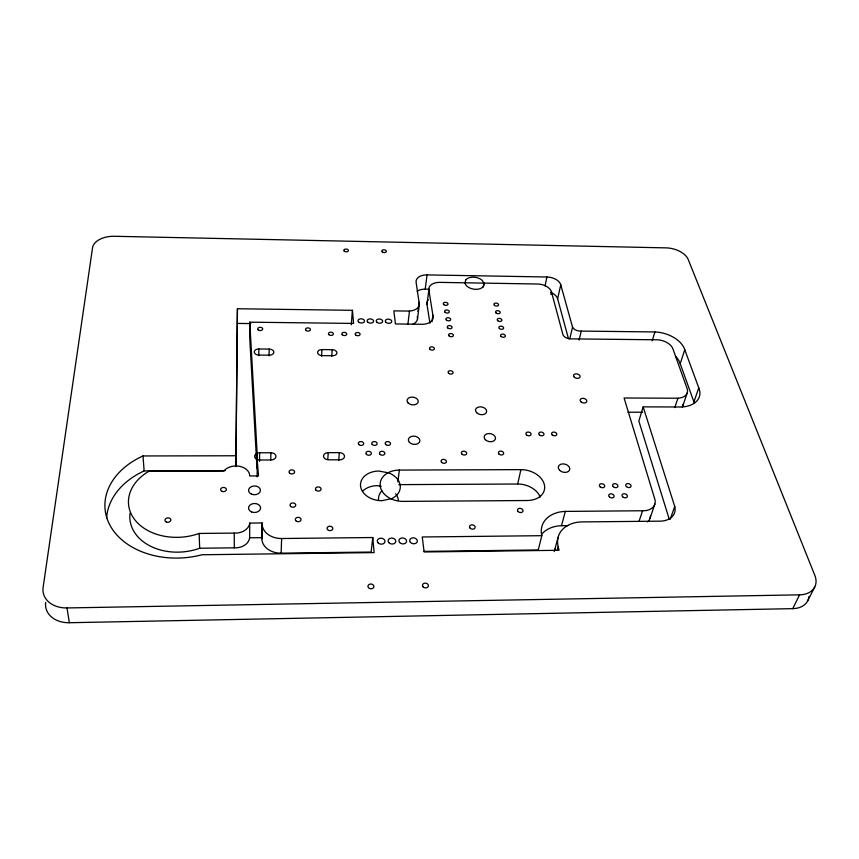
<?xml version="1.0" encoding="UTF-8"?>
<svg xmlns="http://www.w3.org/2000/svg" width="859" height="859" viewBox="0 0 859 859"><rect width="100%" height="100%" fill="white"/><g stroke="black" fill="none" stroke-linecap="round" stroke-linejoin="round"><path stroke-width="1.29" d="M235.86 465.642L237.428 308.757L352.426 310.314L353.597 323.435L249.776 322.179L249.679 336.857L256.959 468.048A4.95 3.608 0 0 1 257.539 467.844M130.074 513.124A49.897 37.077 -4.8 0 0 199.664 548.235L234.314 547.827A14.066 10.738 -2.3 0 0 249.636 537.798L249.744 523.067L262.145 522.959L261.888 538.722A18.877 14.496 0.3 0 0 281.129 553.164L371.152 552.047L372.774 537.519L281.634 538.518A19.113 14.517 0.5 0 1 262.156 524.022M235.924 466.566L237.428 308.757M256.959 468.048L257.142 453.273L249.776 322.179M257.142 453.273L257.195 476.82M258.774 355.68L258.86 348.99L269.211 349.087A4.596 3.039 1.6 0 1 273.849 352.179A4.596 3.039 1.6 0 1 269.318 355.175L258.903 355.089A4.606 3.049 1.3 0 1 254.275 351.997A4.606 3.049 1.3 0 1 258.86 348.99M259.515 461.401L259.643 452.779L270.896 452.757A4.993 3.608 0.8 0 1 275.954 456.354A4.993 3.608 0.8 0 1 271.014 459.973L259.697 459.994A5.004 3.608 0.2 0 1 254.661 456.397A5.004 3.608 0.2 0 1 259.643 452.779M261.888 538.722L262.145 522.959M269.071 355.766L269.211 349.087M270.725 460.145L270.896 452.757M281.129 553.164L281.634 538.518M321.567 356.217L321.964 349.581L332.175 349.677A4.542 3.017 4.1 0 1 336.911 352.738A4.542 3.017 4.1 0 1 332.594 355.723L322.329 355.637A4.553 3.017 3.7 0 1 317.605 352.566A4.553 3.017 3.7 0 1 321.964 349.581M331.735 356.313L332.175 349.677M327.773 459.329L328.235 452.661L339.326 452.639A4.939 3.565 4.1 0 1 344.502 456.215A4.939 3.565 4.1 0 1 339.831 459.801L328.664 459.823A4.939 3.576 3.6 0 1 323.51 456.258A4.939 3.576 3.6 0 1 328.235 452.661M338.704 460.639L339.326 452.639M351.277 324.788L352.426 310.314M407.907 324.165L409.475 311.087A12.627 7.999 6.8 0 0 419.063 302.175L416.11 282.353A12.262 7.613 7.5 0 1 427.041 274.901L546.936 276.995A12.144 7.387 11.3 0 1 560.766 284.769L572.545 327.172L569.785 338.747M417.914 311.302L418.236 308.692M418.73 304.784L419.063 302.175M417.474 319.151L419.289 304.795M397.857 481.996L399.371 470.077L520.898 469.637A20.884 15.065 13.4 0 1 544.423 484.97A20.884 15.065 13.4 0 1 527.319 500.518L402.957 501.388A21.078 15.548 7.4 0 1 392.133 499.315L389.707 498.166A21.078 15.548 7.4 0 1 387.098 473.298L389.234 472.171A21.078 15.548 7.4 0 1 399.371 470.077M417.087 291.255A12.144 7.634 7.5 0 1 425.205 289.15L427.041 274.901M429.929 323.188L426.977 304.226L428.866 289.934A12.337 7.688 7.9 0 1 439.754 282.375L537.584 284.018A12.241 7.506 11.1 0 1 551.478 291.888L562.999 334.903A7.001 4.424 12.6 0 0 571.772 338.876L657.607 339.799A13.905 8.644 15.5 0 1 673.177 349.613L686.824 387.785A14.41 9.202 16.7 0 1 677.891 398.222L674.787 407.617M431.991 321.685L432.882 315.156L428.866 289.934M483.263 286.981L483.918 283.116M545.036 285.94L546.936 276.995M550.92 294.444L551.478 291.888M568.475 338.736L557.631 298.814L560.766 284.769M540.247 497.114A20.648 15.065 13.6 0 0 517.676 484.014L520.898 469.637M579.063 340.089L581.275 331.091L654.88 331.95A26.114 16.246 15.5 0 1 684.763 349.731L698.764 387.849L693.932 401.894A26.79 17.33 16.9 0 1 694.373 403.096M677.891 398.222L624.085 397.996L654.998 499.766A15.58 10.931 18.5 0 1 642.553 510.761L565.34 511.406A31.031 22.871 16.8 0 0 541.857 535.683L538.217 549.964L424.013 551.392M554.259 551.585L558.082 537.326M541.675 534.266A30.656 22.849 17.1 0 1 561.507 525.687L565.34 511.406M557.147 550.447L558.21 546.56A31.311 23.107 17.9 0 1 581.511 521.907L659.068 521.177A20.348 14.259 19.2 0 0 674.745 506.509L643.166 406.865L680.94 406.994A27.08 17.298 16.7 0 0 698.764 387.849M652.217 340.873L654.88 331.95M643.166 406.865L638.828 421.028L669.29 519.362M693.932 401.894L680.221 363.733L684.763 349.731M639.021 521.392L642.553 510.761M682.529 406.812L687.275 392.735M650.038 518.278L654.859 504.126M670.117 519.459L674.745 506.509M792.728 608.644L799.589 594.836A25.051 17.191 25.6 0 0 814.815 575.315L688.209 259.472A18.715 10.727 14.2 0 0 666.112 247.875L114.183 236.279A20.154 11.94 -2.2 0 0 92.557 247.703L43.111 587.459A26.887 20.272 -12.3 0 0 67.023 607.947L69.343 622.721L792.728 608.644A24.75 17.169 26 0 0 808.566 598.669M807.75 600.785L814.751 586.965M67.023 607.947L799.589 594.836M561.507 525.687L568.196 525.622M257.185 459.522L258.516 475.929L249.754 475.972A13.969 10.19 -1.2 0 0 239.478 466.297A13.969 10.19 -1.2 0 0 223.812 471.022L148.897 471.301A50.509 37.13 -4.4 0 0 135.239 520.318A50.509 37.13 -4.4 0 0 199.148 533.45L234.239 533.095A14.249 10.759 -2 0 0 249.744 523.067M249.636 537.798L261.877 537.659M541.857 535.683L422.252 536.982L424.131 551.972L559.037 550.286L558.21 546.56M398.855 484.637L517.676 484.014M106.623 518.321A74.035 55.105 -4.8 0 1 144.14 470.904L225.241 470.614M372.774 537.519L374.127 552.605L201.972 554.753A74.948 55.18 -4.4 0 1 111.026 527.115A74.948 55.18 -4.4 0 1 142.981 455.957L235.817 455.764M627.961 412.202L642.607 412.234M237.471 323.424L250.86 323.585M409.475 311.087L393.83 310.872L395.473 323.95L423.326 324.283A12.756 8.16 7.4 0 0 432.882 315.156M425.205 289.15L429.21 289.215M381.203 486.377L377.348 485.646A19.725 14.743 6.2 0 0 362.595 491.23M142.981 455.957L144.14 470.904M199.148 533.45L199.664 548.235M234.239 533.095L234.314 547.827M581.275 331.091A6.947 4.349 12.8 0 1 572.545 327.172M69.343 622.721A26.543 20.197 -12.8 0 1 45.71 602.32M808.995 596.414A24.75 17.169 26 0 1 808.834 597.563M378.529 500.239A20.831 15.537 7.4 0 1 381.879 490.736M426.977 304.226A12.209 7.71 7.9 0 1 427.438 301.251M427.986 300.349A12.209 7.71 7.9 0 1 428.34 299.92M682.787 404.396A14.259 9.224 16.9 0 1 682.314 407.381M650.403 516.152A15.398 10.931 18.8 0 1 647.643 521.918M554.689 550.147A30.935 23.086 18.2 0 1 555.247 548.751M675.399 356.12A25.845 16.289 15.7 0 1 680.221 363.733M550.748 292.425A12.026 7.409 11.4 0 1 557.631 298.814M417.249 316.52A12.498 8.021 6.8 0 1 412.878 324.251M395.688 493.764A19.725 14.743 6.2 0 1 398.351 500.153M465.696 280.045L464.998 283.062A9.685 5.97 9 0 0 475.768 289.343A9.685 5.97 9 0 0 484.079 283.384L482.167 280.324A9.685 5.97 9 0 0 465.696 280.045M391.715 498.607L381.901 500.7A19.961 14.753 6.3 0 1 360.533 485.99A19.961 14.753 6.3 0 1 378.969 471.054L388.987 472.955A19.961 14.753 6.3 0 1 391.715 498.607M470.098 528.124A2.845 2.137 11.7 0 0 474.941 528.07A2.845 2.137 11.7 0 0 471.978 524.838A2.845 2.137 11.7 0 0 470.098 528.124M461.895 454.089A2.684 1.911 10.2 0 0 466.48 454.067A2.684 1.911 10.2 0 0 463.699 451.158A2.684 1.911 10.2 0 0 461.895 454.089M295.732 520.64A2.888 2.19 1.6 0 0 300.725 520.586A2.888 2.19 1.6 0 0 298.105 517.333A2.888 2.19 1.6 0 0 295.732 520.64M385.648 444.457A2.684 1.922 6.5 0 0 390.265 444.447A2.684 1.922 6.5 0 0 387.634 441.558A2.684 1.922 6.5 0 0 385.648 444.457M358.761 444.479A2.695 1.933 5.2 0 0 363.421 444.468A2.695 1.933 5.2 0 0 360.834 441.569A2.695 1.933 5.2 0 0 358.761 444.479M251.558 494.183A5.959 4.402 -0.5 0 0 260.46 490.296A5.959 4.402 -0.5 0 0 251.494 486.559A5.959 4.402 -0.5 0 0 251.558 494.183M251.58 511.932A6.034 4.52 -0.7 0 0 260.599 507.927A6.034 4.52 -0.7 0 0 251.515 504.104A6.034 4.52 -0.7 0 0 251.58 511.932M376.779 322.136A3.243 2.094 5.9 0 0 382.362 322.2A3.243 2.094 5.9 0 0 379.206 319.011A3.243 2.094 5.9 0 0 376.779 322.136M358.557 321.91A3.253 2.094 5.2 0 0 364.162 321.975A3.253 2.094 5.2 0 0 361.048 318.786A3.253 2.094 5.2 0 0 358.557 321.91M367.684 322.028A3.243 2.094 5.6 0 0 373.278 322.093A3.243 2.094 5.6 0 0 370.143 318.893A3.243 2.094 5.6 0 0 367.684 322.028M388.783 542.587A3.865 2.974 7.2 0 0 395.43 542.501A3.865 2.974 7.2 0 0 391.629 538.067A3.865 2.974 7.2 0 0 388.783 542.587M410.387 542.34A3.855 2.964 8.5 0 0 417.002 542.254A3.855 2.964 8.5 0 0 413.147 537.831A3.855 2.964 8.5 0 0 410.387 542.34M399.607 542.469A3.855 2.964 7.9 0 0 406.243 542.383A3.855 2.964 7.9 0 0 402.409 537.949A3.855 2.964 7.9 0 0 399.607 542.469M385.874 322.254A3.243 2.094 6.2 0 0 391.446 322.318A3.243 2.094 6.2 0 0 388.268 319.129A3.243 2.094 6.2 0 0 385.874 322.254M377.96 542.716A3.865 2.985 6.5 0 0 384.617 542.63A3.865 2.985 6.5 0 0 380.848 538.185A3.865 2.985 6.5 0 0 377.96 542.716M315.887 490.07A2.813 2.083 2.9 0 0 320.751 490.038A2.813 2.083 2.9 0 0 318.152 486.913A2.813 2.083 2.9 0 0 315.887 490.07M305.868 330.275A2.48 1.611 3.3 0 0 310.142 330.328A2.48 1.611 3.3 0 0 307.876 327.88A2.48 1.611 3.3 0 0 305.868 330.275M258.065 329.738A2.502 1.621 1.5 0 0 262.392 329.781A2.502 1.621 1.5 0 0 260.202 327.322A2.502 1.621 1.5 0 0 258.065 329.738M408.1 402.946A5.616 3.865 7.4 0 0 417.742 402.957A5.616 3.865 7.4 0 0 412.127 397.094A5.616 3.865 7.4 0 0 408.1 402.946M476.67 412.728A5.626 3.865 10.4 0 0 486.248 412.739A5.626 3.865 10.4 0 0 480.331 406.822A5.626 3.865 10.4 0 0 476.67 412.728M485.346 439.69A5.755 4.027 11.1 0 0 495.117 439.668A5.755 4.027 11.1 0 0 489.039 433.527A5.755 4.027 11.1 0 0 485.346 439.69M559.628 470.324A5.884 4.145 14.8 0 0 569.474 470.26A5.884 4.145 14.8 0 0 562.978 463.881A5.884 4.145 14.8 0 0 559.628 470.324M409.421 442.364A5.798 4.123 7.7 0 0 419.375 442.331A5.798 4.123 7.7 0 0 413.566 436.114A5.798 4.123 7.7 0 0 409.421 442.364M498.939 454.014A2.684 1.901 11.8 0 0 503.492 454.003A2.684 1.901 11.8 0 0 500.647 451.104A2.684 1.901 11.8 0 0 498.939 454.014M327.526 529.552A2.888 2.212 3.4 0 0 332.519 529.498A2.888 2.212 3.4 0 0 329.824 526.213A2.888 2.212 3.4 0 0 327.526 529.552M289.462 472.922A2.792 2.04 1.6 0 0 294.283 472.901A2.792 2.04 1.6 0 0 291.77 469.852A2.792 2.04 1.6 0 0 289.462 472.922M290.471 506.176A2.856 2.147 1.4 0 0 295.41 506.134A2.856 2.147 1.4 0 0 292.833 502.934A2.856 2.147 1.4 0 0 290.471 506.176M518.074 511.524A2.802 2.062 13.8 0 0 522.809 511.481A2.802 2.062 13.8 0 0 519.802 508.335A2.802 2.062 13.8 0 0 518.074 511.524M441.59 462.335A2.706 1.954 9.3 0 0 446.218 462.314A2.706 1.954 9.3 0 0 443.448 459.361A2.706 1.954 9.3 0 0 441.59 462.335M355.594 334.892A2.47 1.611 5.1 0 0 359.846 334.935A2.47 1.611 5.1 0 0 357.494 332.487A2.47 1.611 5.1 0 0 355.594 334.892M342.236 334.742A2.47 1.611 4.6 0 0 346.499 334.785A2.47 1.611 4.6 0 0 344.169 332.336A2.47 1.611 4.6 0 0 342.236 334.742M328.825 334.591A2.47 1.621 4.1 0 0 333.109 334.634A2.47 1.621 4.1 0 0 330.79 332.186A2.47 1.621 4.1 0 0 328.825 334.591M366.385 454.271A2.717 1.954 5.6 0 0 371.067 454.25A2.717 1.954 5.6 0 0 368.447 451.308A2.717 1.954 5.6 0 0 366.385 454.271M379.925 454.239A2.706 1.954 6.3 0 0 384.596 454.228A2.706 1.954 6.3 0 0 381.954 451.286A2.706 1.954 6.3 0 0 379.925 454.239M372.226 444.468A2.695 1.922 5.9 0 0 376.865 444.457A2.695 1.922 5.9 0 0 374.256 441.558A2.695 1.922 5.9 0 0 372.226 444.468M552.219 434.858A2.631 1.815 13.7 0 0 556.643 434.858A2.631 1.815 13.7 0 0 553.754 432.056A2.631 1.815 13.7 0 0 552.219 434.858M539.377 434.858A2.631 1.815 13.2 0 0 543.822 434.858A2.631 1.815 13.2 0 0 540.945 432.056A2.631 1.815 13.2 0 0 539.377 434.858M526.503 434.858A2.631 1.825 12.7 0 0 530.948 434.858A2.631 1.825 12.7 0 0 528.102 432.045A2.631 1.825 12.7 0 0 526.503 434.858M494.397 305.299A2.362 1.482 9.9 0 0 498.413 305.353A2.362 1.482 9.9 0 0 495.911 303.066A2.362 1.482 9.9 0 0 494.397 305.299M496.04 312.934A2.373 1.493 10 0 0 500.078 312.987A2.373 1.493 10 0 0 497.554 310.668A2.373 1.493 10 0 0 496.04 312.934M497.705 320.675A2.394 1.514 10.1 0 0 501.763 320.729A2.394 1.514 10.1 0 0 499.229 318.378A2.394 1.514 10.1 0 0 497.705 320.675M499.39 328.525A2.405 1.535 10.2 0 0 503.481 328.567A2.405 1.535 10.2 0 0 500.915 326.184A2.405 1.535 10.2 0 0 499.39 328.525M501.087 336.481A2.427 1.557 10.4 0 0 505.21 336.524A2.427 1.557 10.4 0 0 502.633 334.108A2.427 1.557 10.4 0 0 501.087 336.481M449.085 335.912A2.437 1.578 8.5 0 0 453.241 335.955A2.437 1.578 8.5 0 0 450.75 333.528A2.437 1.578 8.5 0 0 449.085 335.912M447.722 327.913A2.416 1.557 8.4 0 0 451.855 327.955A2.416 1.557 8.4 0 0 449.375 325.561A2.416 1.557 8.4 0 0 447.722 327.913M446.379 320.031A2.405 1.535 8.3 0 0 450.492 320.074A2.405 1.535 8.3 0 0 448.022 317.712A2.405 1.535 8.3 0 0 446.379 320.031M445.048 312.247A2.384 1.514 8.3 0 0 449.139 312.3A2.384 1.514 8.3 0 0 446.691 309.97A2.384 1.514 8.3 0 0 445.048 312.247M443.749 304.58A2.373 1.493 8.2 0 0 447.807 304.634A2.373 1.493 8.2 0 0 445.381 302.325A2.373 1.493 8.2 0 0 443.749 304.58M382.234 251.859A2.276 1.374 6 0 0 386.153 251.934A2.276 1.374 6 0 0 383.93 249.808A2.276 1.374 6 0 0 382.234 251.859M344.212 251.096A2.287 1.385 4.8 0 0 348.163 251.172A2.287 1.385 4.8 0 0 345.994 249.046A2.287 1.385 4.8 0 0 344.212 251.096M423.036 586.751A2.974 2.362 9.9 0 0 428.147 586.654A2.974 2.362 9.9 0 0 425.141 583.132A2.974 2.362 9.9 0 0 423.036 586.751M368.457 587.631A2.996 2.384 6.1 0 0 373.622 587.545A2.996 2.384 6.1 0 0 370.723 584.002A2.996 2.384 6.1 0 0 368.457 587.631M622.689 496.813A2.77 1.954 17.8 0 0 627.274 496.77A2.77 1.954 17.8 0 0 624.106 493.732A2.77 1.954 17.8 0 0 622.689 496.813M609.407 496.899A2.77 1.965 17.3 0 0 613.992 496.867A2.77 1.965 17.3 0 0 610.856 493.818A2.77 1.965 17.3 0 0 609.407 496.899M613.251 486.666A2.749 1.933 17.2 0 0 617.804 486.634A2.749 1.933 17.2 0 0 614.69 483.638A2.749 1.933 17.2 0 0 613.251 486.666M600.044 486.742A2.749 1.933 16.7 0 0 604.607 486.709A2.749 1.933 16.7 0 0 601.515 483.703A2.749 1.933 16.7 0 0 600.044 486.742M626.426 486.591A2.749 1.922 17.7 0 0 630.957 486.559A2.749 1.922 17.7 0 0 627.822 483.563A2.749 1.922 17.7 0 0 626.426 486.591M429.983 349.28A2.47 1.621 7.9 0 0 434.214 349.312A2.47 1.621 7.9 0 0 431.712 346.832A2.47 1.621 7.9 0 0 429.983 349.28M448.591 373.236A2.513 1.686 8.8 0 0 452.897 373.268A2.513 1.686 8.8 0 0 450.309 370.691A2.513 1.686 8.8 0 0 448.591 373.236M166.324 522.004A2.974 2.212 -5.5 0 0 170.877 520.039A2.974 2.212 -5.5 0 0 166.549 518.16A2.974 2.212 -5.5 0 0 166.324 522.004M222.03 491.38A2.867 2.105 -2.1 0 0 226.357 489.523A2.867 2.105 -2.1 0 0 222.094 487.719A2.867 2.105 -2.1 0 0 222.03 491.38M574.349 377.219A3.339 2.18 13.5 0 0 579.954 377.241A3.339 2.18 13.5 0 0 576.228 373.837A3.339 2.18 13.5 0 0 574.349 377.219M580.942 401.819A3.415 2.276 14.1 0 0 586.654 401.829A3.415 2.276 14.1 0 0 582.831 398.297A3.415 2.276 14.1 0 0 580.942 401.819"/></g></svg>
